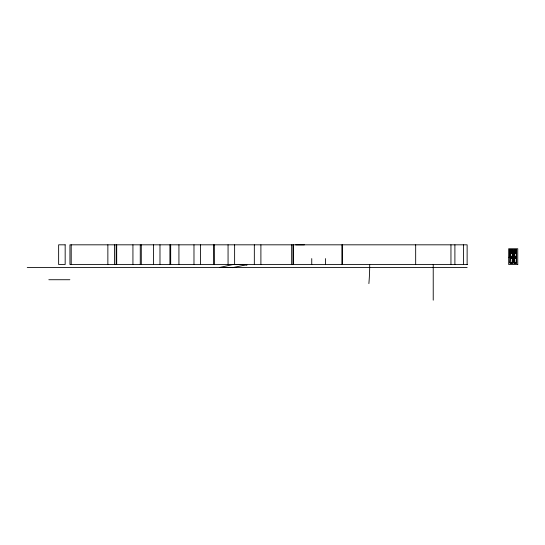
<?xml version="1.0" encoding="UTF-8"?>
<svg xmlns="http://www.w3.org/2000/svg" width="545" height="545" viewBox="0 0 545 545"><rect width="100%" height="100%" fill="white"/><g stroke="black" fill="none" stroke-linecap="round" stroke-linejoin="round"><path stroke-width="0.82" d="M509.228 257.295L510.209 257.158M509.221 257.192L510.209 257.24M509.875 252.09L510.243 251.729L512.477 252.09L512.477 249.719L509.875 249.719L509.875 252.09L512.477 252.09M509.875 249.719L510.243 250.08L512.477 249.719M512.477 257.022L512.116 256.661L512.477 252.716L509.875 252.716L509.875 257.022L512.477 257.022L512.477 252.716M513.867 252.09L514.221 251.729L516.456 252.09L516.456 249.726L513.867 249.726L513.867 252.09L516.456 252.09M513.867 249.726L514.221 250.08L516.456 249.726M509.875 257.022L510.243 256.661L509.875 252.716M516.469 257.022L516.108 256.661L516.469 252.716L513.867 252.716L513.867 257.022L516.469 257.022L516.469 252.716M512.477 263.085L512.116 262.724L512.477 257.833L509.875 257.833L510.243 258.194L509.875 263.085L512.477 263.085L512.477 257.833M513.867 257.022L514.221 256.661L513.867 252.716M516.456 263.078L516.101 262.724L516.456 257.826L513.867 257.826L513.867 263.078L516.456 263.078L516.456 257.826M513.867 263.078L514.221 262.724L513.867 257.826M295.717 244.848L304.389 244.848M510.243 253.078L512.116 253.078M514.221 253.078L516.108 253.078M510.243 256.661L512.116 256.661M514.221 256.661L516.108 256.661M510.243 258.194L512.116 258.194M514.221 258.187L516.101 258.187M510.243 262.724L512.116 262.724M514.221 262.724L516.101 262.724M467.521 264.509L69.944 264.509L69.944 244.821L467.133 244.821L467.133 264.509M517.75 264.509L508.683 264.509L508.683 248.752L517.75 248.752L517.75 264.57M27.25 267.466L467.133 267.466M48.832 279.728L69.869 279.728M516.101 250.08L516.101 251.729M514.221 250.08L514.221 251.729M512.116 250.08L512.116 251.729M510.243 250.08L510.243 251.729M463.434 244.821L463.434 264.509M454.898 244.821L454.898 264.509M450.953 244.821L450.953 264.509M433.227 264.509L433.227 300.179M415.671 244.821L415.671 264.509M342.287 244.821L342.287 264.509M342.015 244.821L342.015 264.509M325.454 258.603L325.454 264.509M311.747 258.603L311.747 264.509M293.408 244.821L293.408 264.509M292.978 244.821L292.978 264.509M291.664 244.821L291.664 264.509M260.898 244.821L260.898 264.509M254.331 244.821L254.331 264.509M246.783 264.509L246.783 265.497M234.623 244.821L234.623 264.509M228.062 244.821L228.062 264.509M214.342 244.821L214.423 264.509M213.572 244.821L213.572 264.509M200.533 244.821L200.533 264.509M193.979 244.821L193.979 264.509M178.93 244.821L178.93 264.509M170.68 244.821L170.68 264.509M169.911 244.821L169.911 264.509M159.985 244.821L159.985 264.509M153.445 244.821L153.445 264.509M141.291 244.821L141.291 264.509M140.263 244.821L140.263 264.509M132.932 244.821L132.932 264.509M116.691 244.821L116.691 264.509M116.167 244.821L116.167 264.509M114.409 244.821L114.409 264.509M107.862 244.821L107.862 264.509M71.211 244.821L71.211 264.509M369.701 264.509A152.355 103.768 -90 0 1 368.883 283.604M509.125 257.185L509.146 257.145M232.511 264.618L219.417 267.52A121.426 13.284 -6.3 0 1 232.756 267.622L246.224 264.795A67.382 7.371 -6.3 0 0 232.511 264.618M65.168 244.821L58.635 244.821L58.635 264.509L65.168 264.509L65.168 244.821M512.327 249.869L510.025 249.869L510.025 251.947L512.327 251.947L512.327 249.869M516.313 249.869L514.01 249.869L514.01 251.947L516.313 251.947L516.313 249.869M512.327 252.866L510.025 252.866L510.025 256.872L512.327 256.872L512.327 252.866M516.326 252.86L514.01 252.86L514.01 256.879L516.326 256.879L516.326 252.86M512.327 257.983L510.025 257.983L510.025 262.935L512.327 262.935L512.327 257.983M516.313 257.969L514.01 257.969L514.01 262.935L516.313 262.935L516.313 257.969"/></g></svg>
